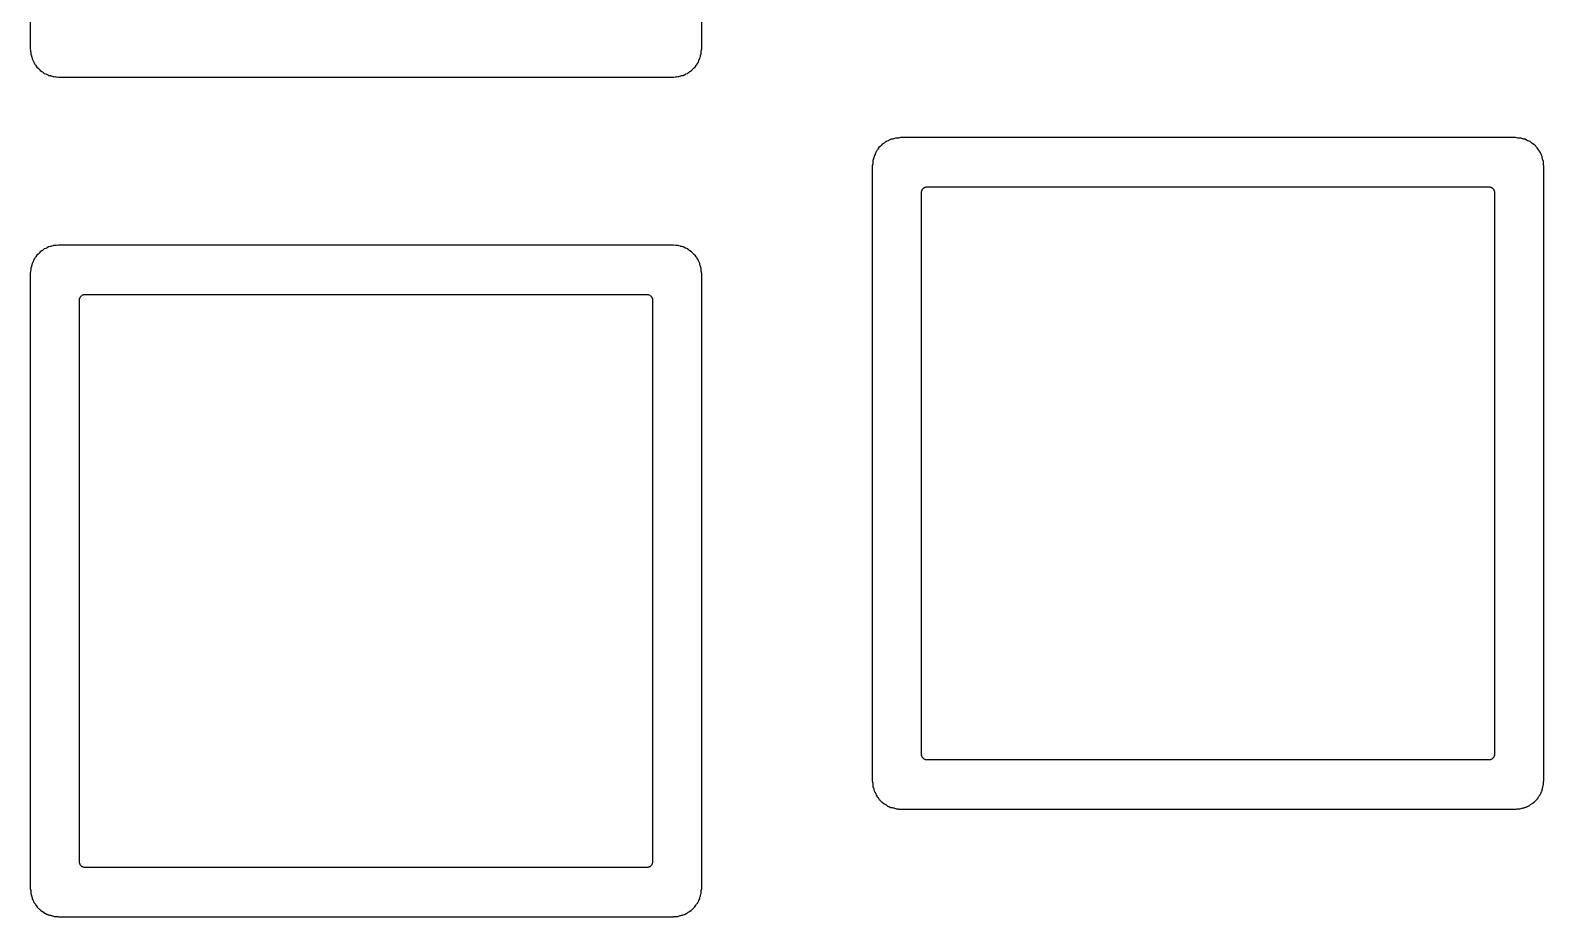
# Model space of a CAD drawing. Extents: x 57 to 229, y -152 to -26.
# Drawn here: x 76.81 to 111.16, y -109.73 to -89.61 of the extents above; entities that cross this region are included whole.
import ezdxf

# ---------------------------------------------------------------- set-up
doc = ezdxf.new("R2010")
doc.units = 0
doc.header["$MEASUREMENT"] = 0
doc.layers.add('BLACK', color=7, linetype='CONTINUOUS')

msp = doc.modelspace()

# ---------------------------------------------------------------- linework, layer by layer
at = {"layer": 'Black'}
for p, q in [((76.8057, -76.0753), (76.8057, -90.0357)), ((92.0441, -90.0352), (92.0441, -76.0758)), ((76.8057, -90.0357), (76.8141, -90.0781)), ((76.8141, -90.0781), (76.8145, -90.0926)), ((76.8145, -90.0926), (76.8165, -90.1069)), ((76.8165, -90.1069), (76.8154, -90.1422)), ((76.8154, -90.1422), (76.8166, -90.1494)), ((76.8166, -90.1494), (76.8178, -90.156)), ((76.8178, -90.156), (76.8315, -90.1907)), ((76.8315, -90.1907), (76.8344, -90.2046)), ((76.8344, -90.2046), (76.8389, -90.2179)), ((76.8389, -90.2179), (76.845, -90.2575)), ((76.845, -90.2575), (76.8668, -90.2933)), ((76.8668, -90.2933), (76.8718, -90.3061)), ((76.8718, -90.3061), (76.8785, -90.3183)), ((76.8785, -90.3183), (76.8907, -90.3543)), ((91.9586, -90.3555), (91.9713, -90.3183)), ((91.9713, -90.3183), (91.978, -90.3061)), ((91.978, -90.3061), (91.983, -90.2933)), ((91.983, -90.2933), (92.0046, -90.2578)), ((92.0046, -90.2578), (92.0116, -90.213)), ((92.0116, -90.213), (92.0158, -90.2005)), ((92.0158, -90.2005), (92.0183, -90.1875)), ((92.0183, -90.1875), (92.0331, -90.1483)), ((92.0322, -90.1099), (92.0343, -90.0965)), ((92.0328, -90.1467), (92.0322, -90.1099)), ((92.0331, -90.1483), (92.0328, -90.1467)), ((92.0343, -90.0965), (92.0346, -90.083)), ((92.0346, -90.083), (92.0441, -90.0352)), ((76.8907, -90.3543), (76.8911, -90.357)), ((76.8911, -90.357), (76.9007, -90.3669)), ((76.9007, -90.3669), (76.9027, -90.3698)), ((76.9027, -90.3698), (76.9055, -90.3721)), ((76.9055, -90.3721), (76.919, -90.3877)), ((76.919, -90.3877), (76.9258, -90.3991)), ((76.9258, -90.3991), (76.9342, -90.4095)), ((76.9342, -90.4095), (76.9558, -90.4487)), ((76.9558, -90.4487), (76.9869, -90.4735)), ((76.9869, -90.4735), (76.9963, -90.4841)), ((76.9963, -90.4841), (77.0069, -90.4935)), ((77.0069, -90.4935), (77.0311, -90.5238)), ((77.0311, -90.5238), (77.0314, -90.5244)), ((77.0314, -90.5244), (77.0709, -90.5462)), ((77.0709, -90.5462), (77.0813, -90.5546)), ((77.0813, -90.5546), (77.0927, -90.5614)), ((77.0927, -90.5614), (77.1083, -90.5749)), ((77.1083, -90.5749), (77.1106, -90.5777)), ((77.1106, -90.5777), (77.1135, -90.5797)), ((77.1135, -90.5797), (77.1238, -90.5897)), ((77.1238, -90.5897), (77.1246, -90.5901)), ((77.1246, -90.5901), (77.1618, -90.6025)), ((77.1618, -90.6025), (77.1746, -90.6094)), ((77.1746, -90.6094), (77.1883, -90.6148)), ((77.1883, -90.6148), (77.2203, -90.6345)), ((77.2203, -90.6345), (77.2215, -90.635)), ((77.2215, -90.635), (77.2223, -90.6353)), ((77.2223, -90.6353), (77.2625, -90.6415)), ((77.2625, -90.6415), (77.2759, -90.6461)), ((77.2759, -90.6461), (77.2897, -90.6489)), ((77.2897, -90.6489), (77.3244, -90.6626)), ((77.3244, -90.6626), (77.331, -90.6638)), ((77.331, -90.6638), (77.3382, -90.665)), ((77.3382, -90.665), (77.3735, -90.6639)), ((77.3735, -90.6639), (77.3878, -90.6659)), ((77.3878, -90.6659), (77.4023, -90.6663)), ((77.4023, -90.6663), (77.4447, -90.6747)), ((77.4447, -90.6747), (91.4051, -90.6747)), ((91.4051, -90.6747), (91.4475, -90.6663)), ((91.4475, -90.6663), (91.462, -90.6659)), ((91.462, -90.6659), (91.4763, -90.6639)), ((91.4763, -90.6639), (91.5108, -90.665)), ((91.5108, -90.665), (91.5195, -90.6635)), ((91.5195, -90.6635), (91.5277, -90.662)), ((91.5277, -90.662), (91.5606, -90.6489)), ((91.5606, -90.6489), (91.5746, -90.646)), ((91.5746, -90.646), (91.5882, -90.6414)), ((91.5882, -90.6414), (91.6269, -90.6354)), ((91.6269, -90.6354), (91.6604, -90.615)), ((91.6604, -90.615), (91.6737, -90.6098)), ((91.6737, -90.6098), (91.6863, -90.603)), ((91.6863, -90.603), (91.7252, -90.5901)), ((91.7252, -90.5901), (91.7265, -90.5893)), ((91.7265, -90.5893), (91.728, -90.5881)), ((91.728, -90.5881), (91.739, -90.5773)), ((91.739, -90.5773), (91.7421, -90.5752)), ((91.7421, -90.5752), (91.7445, -90.5723)), ((91.7445, -90.5723), (91.7571, -90.5614)), ((91.7571, -90.5614), (91.7685, -90.5546)), ((91.7685, -90.5546), (91.7789, -90.5462)), ((91.7789, -90.5462), (91.8166, -90.5254)), ((91.8166, -90.5254), (91.8203, -90.5203)), ((91.8203, -90.5203), (91.8227, -90.518)), ((91.8227, -90.518), (91.8244, -90.5151)), ((91.8244, -90.5151), (91.8436, -90.4914)), ((91.8436, -90.4914), (91.8533, -90.483)), ((91.8533, -90.483), (91.8617, -90.4733)), ((91.8617, -90.4733), (91.8811, -90.4574)), ((91.8811, -90.4574), (91.8841, -90.4557)), ((91.8841, -90.4557), (91.8865, -90.4533)), ((91.8865, -90.4533), (91.8948, -90.4472)), ((91.8948, -90.4472), (91.9156, -90.4095)), ((91.9156, -90.4095), (91.924, -90.3991)), ((91.924, -90.3991), (91.9308, -90.3877)), ((91.9308, -90.3877), (91.9586, -90.3555)), ((96.4404, -92.0578), (96.4042, -92.0721)), ((96.4412, -92.0577), (96.4404, -92.0578)), ((96.4552, -92.0587), (96.4412, -92.0577)), ((96.4587, -92.0583), (96.4552, -92.0587)), ((96.4622, -92.059), (96.4587, -92.0583)), ((96.4955, -92.0572), (96.4821, -92.0593)), ((96.509, -92.0569), (96.4955, -92.0572)), ((96.5568, -92.0474), (96.509, -92.0569)), ((110.516, -92.0474), (96.5568, -92.0474)), ((110.571, -92.0582), (110.516, -92.0474)), ((110.583, -92.0585), (110.571, -92.0582)), ((110.595, -92.0606), (110.583, -92.0585)), ((96.0024, -92.3678), (95.9902, -92.4038)), ((96.0028, -92.3651), (96.0024, -92.3678)), ((96.0124, -92.3552), (96.0028, -92.3651)), ((96.0144, -92.3523), (96.0124, -92.3552)), ((96.0172, -92.35), (96.0144, -92.3523)), ((96.0307, -92.3344), (96.0172, -92.35)), ((96.0375, -92.323), (96.0307, -92.3344)), ((96.0459, -92.3126), (96.0375, -92.323)), ((96.0675, -92.2734), (96.0459, -92.3126)), ((96.0986, -92.2486), (96.0675, -92.2734)), ((96.108, -92.238), (96.0986, -92.2486)), ((96.1186, -92.2286), (96.108, -92.238)), ((96.1428, -92.1983), (96.1186, -92.2286)), ((96.1431, -92.1977), (96.1428, -92.1983)), ((96.1826, -92.1759), (96.1431, -92.1977)), ((96.193, -92.1675), (96.1826, -92.1759)), ((96.2044, -92.1607), (96.193, -92.1675)), ((96.22, -92.1472), (96.2044, -92.1607)), ((96.2223, -92.1444), (96.22, -92.1472)), ((96.2252, -92.1424), (96.2223, -92.1444)), ((96.2355, -92.1324), (96.2252, -92.1424)), ((96.2363, -92.132), (96.2355, -92.1324)), ((96.2735, -92.1196), (96.2363, -92.132)), ((96.2863, -92.1127), (96.2735, -92.1196)), ((96.3, -92.1073), (96.2863, -92.1127)), ((96.3294, -92.0892), (96.3, -92.1073)), ((96.3357, -92.0868), (96.3294, -92.0892)), ((96.342, -92.0846), (96.3357, -92.0868)), ((96.3758, -92.0797), (96.342, -92.0846)), ((96.3898, -92.0751), (96.3758, -92.0797)), ((96.4042, -92.0721), (96.3898, -92.0751)), ((96.4821, -92.0593), (96.4622, -92.059)), ((110.644, -92.0607), (110.595, -92.0606)), ((110.676, -92.0737), (110.644, -92.0607)), ((110.69, -92.0768), (110.676, -92.0737)), ((110.704, -92.0816), (110.69, -92.0768)), ((110.738, -92.0868), (110.704, -92.0816)), ((110.738, -92.0869), (110.738, -92.0868)), ((110.767, -92.1066), (110.738, -92.0869)), ((110.772, -92.1085), (110.767, -92.1066)), ((110.776, -92.1116), (110.772, -92.1085)), ((110.778, -92.113), (110.776, -92.1116)), ((110.79, -92.1173), (110.778, -92.113)), ((110.802, -92.1234), (110.79, -92.1173)), ((110.845, -92.1371), (110.802, -92.1234)), ((110.848, -92.1391), (110.845, -92.1371)), ((110.868, -92.1588), (110.848, -92.1391)), ((110.882, -92.1684), (110.868, -92.1588)), ((110.895, -92.1791), (110.882, -92.1684)), ((110.934, -92.2012), (110.895, -92.1791)), ((110.951, -92.2228), (110.934, -92.2012)), ((110.966, -92.2358), (110.951, -92.2228)), ((110.98, -92.2494), (110.966, -92.2358)), ((110.985, -92.2529), (110.98, -92.2494)), ((110.994, -92.2627), (110.985, -92.2529)), ((111.006, -92.2768), (110.994, -92.2627)), ((111.01, -92.2805), (111.006, -92.2768)), ((111.036, -92.3273), (111.01, -92.2805)), ((111.045, -92.339), (111.036, -92.3273)), ((111.053, -92.3516), (111.045, -92.339)), ((111.076, -92.3761), (111.053, -92.3516)), ((111.076, -92.3762), (111.076, -92.3761)), ((111.079, -92.382), (111.076, -92.3762)), ((111.081, -92.3846), (111.079, -92.382)), ((111.081, -92.3862), (111.081, -92.3846)), ((111.084, -92.3946), (111.081, -92.3862)), ((111.084, -92.3948), (111.084, -92.3946)), ((111.084, -92.3951), (111.084, -92.3948)), ((111.094, -92.4145), (111.084, -92.3951)), ((95.9258, -92.644), (95.9174, -92.6864)), ((95.9174, -92.6864), (95.9174, -106.647)), ((95.9262, -92.6295), (95.9258, -92.644)), ((95.9282, -92.6152), (95.9262, -92.6295)), ((95.9283, -92.5727), (95.9271, -92.5799)), ((95.9271, -92.5799), (95.9282, -92.6152)), ((95.9295, -92.5661), (95.9283, -92.5727)), ((95.9432, -92.5314), (95.9295, -92.5661)), ((95.9461, -92.5175), (95.9432, -92.5314)), ((95.9506, -92.5042), (95.9461, -92.5175)), ((95.9567, -92.4646), (95.9506, -92.5042)), ((95.9785, -92.4288), (95.9567, -92.4646)), ((95.9835, -92.416), (95.9785, -92.4288)), ((95.9902, -92.4038), (95.9835, -92.416)), ((111.1, -92.4267), (111.094, -92.4145)), ((111.101, -92.4285), (111.1, -92.4267)), ((111.101, -92.4287), (111.101, -92.4285)), ((111.104, -92.4341), (111.101, -92.4287)), ((111.104, -92.4343), (111.104, -92.4341)), ((111.104, -92.4345), (111.104, -92.4343)), ((111.105, -92.4356), (111.104, -92.4345)), ((111.107, -92.4417), (111.105, -92.4356)), ((111.108, -92.4466), (111.107, -92.4417)), ((111.115, -92.4647), (111.108, -92.4466)), ((111.119, -92.474), (111.115, -92.4647)), ((111.122, -92.5066), (111.119, -92.474)), ((111.126, -92.521), (111.122, -92.5066)), ((111.129, -92.5357), (111.126, -92.521)), ((111.148, -92.5882), (111.129, -92.5357)), ((111.147, -92.595), (111.148, -92.5933)), ((111.147, -92.5994), (111.147, -92.595)), ((111.15, -92.6179), (111.147, -92.5994)), ((111.148, -92.5908), (111.148, -92.5882)), ((111.148, -92.5925), (111.148, -92.5908)), ((111.148, -92.5933), (111.148, -92.5925)), ((111.151, -92.6364), (111.15, -92.6179)), ((111.153, -92.6454), (111.151, -92.6364)), ((111.153, -92.654), (111.153, -92.6454)), ((111.154, -92.6755), (111.153, -92.654)), ((111.156, -92.6859), (111.154, -92.6755)), ((111.156, -106.647), (111.156, -92.6859)), ((97.0334, -93.2904), (97.0353, -93.2795)), ((97.0334, -106.043), (97.0334, -93.2904)), ((97.0353, -93.2683), (97.0391, -93.2579)), ((97.0353, -93.2795), (97.0353, -93.2683)), ((97.0391, -93.2579), (97.0411, -93.247)), ((97.0411, -93.247), (97.0466, -93.2373)), ((97.0466, -93.2373), (97.0504, -93.2269)), ((97.0504, -93.2269), (97.0576, -93.2184)), ((97.0576, -93.2184), (97.0631, -93.2088)), ((97.0631, -93.2088), (97.0716, -93.2016)), ((97.0716, -93.2016), (97.0788, -93.1931)), ((97.0788, -93.1931), (97.0884, -93.1876)), ((97.0884, -93.1876), (97.0969, -93.1804)), ((97.0969, -93.1804), (97.1073, -93.1766)), ((97.1073, -93.1766), (97.117, -93.1711)), ((97.117, -93.1711), (97.1279, -93.1691)), ((97.1279, -93.1691), (97.1383, -93.1653)), ((97.1383, -93.1653), (97.1495, -93.1653)), ((97.1495, -93.1653), (97.1604, -93.1634)), ((97.1604, -93.1634), (109.913, -93.1634)), ((109.913, -93.1634), (109.924, -93.1653)), ((109.924, -93.1653), (109.935, -93.1653)), ((109.935, -93.1653), (109.945, -93.1691)), ((109.945, -93.1691), (109.956, -93.1711)), ((109.956, -93.1711), (109.966, -93.1766)), ((109.966, -93.1766), (109.977, -93.1804)), ((109.977, -93.1804), (109.985, -93.1876)), ((109.985, -93.1876), (109.995, -93.1931)), ((109.995, -93.1931), (110.002, -93.2016)), ((110.002, -93.2016), (110.01, -93.2088)), ((110.01, -93.2088), (110.016, -93.2184)), ((110.016, -93.2184), (110.023, -93.2269)), ((110.023, -93.2269), (110.027, -93.2373)), ((110.027, -93.2373), (110.032, -93.247)), ((110.032, -93.247), (110.034, -93.2579)), ((110.034, -93.2579), (110.038, -93.2683)), ((110.038, -93.2683), (110.038, -93.2795)), ((110.038, -93.2795), (110.04, -93.2904)), ((110.04, -93.2904), (110.04, -106.043)), ((76.8907, -94.8066), (76.8903, -94.8074)), ((76.9007, -94.7963), (76.8907, -94.8066)), ((76.9027, -94.7934), (76.9007, -94.7963)), ((76.9055, -94.7911), (76.9027, -94.7934)), ((76.919, -94.7755), (76.9055, -94.7911)), ((76.9258, -94.7641), (76.919, -94.7755)), ((76.9342, -94.7537), (76.9258, -94.7641)), ((76.956, -94.7142), (76.9342, -94.7537)), ((76.9566, -94.7139), (76.956, -94.7142)), ((76.9869, -94.6897), (76.9566, -94.7139)), ((76.9963, -94.6791), (76.9869, -94.6897)), ((77.0069, -94.6697), (76.9963, -94.6791)), ((77.0311, -94.6394), (77.0069, -94.6697)), ((77.0314, -94.6388), (77.0311, -94.6394)), ((77.0709, -94.617), (77.0314, -94.6388)), ((77.0813, -94.6086), (77.0709, -94.617)), ((77.0927, -94.6018), (77.0813, -94.6086)), ((77.1083, -94.5883), (77.0927, -94.6018)), ((77.1106, -94.5855), (77.1083, -94.5883)), ((77.1135, -94.5835), (77.1106, -94.5855)), ((77.1238, -94.5735), (77.1135, -94.5835)), ((77.1246, -94.5731), (77.1238, -94.5735)), ((77.1618, -94.5607), (77.1246, -94.5731)), ((77.1746, -94.5538), (77.1618, -94.5607)), ((77.1883, -94.5484), (77.1746, -94.5538)), ((77.2203, -94.5287), (77.1883, -94.5484)), ((77.2215, -94.5282), (77.2203, -94.5287)), ((77.2223, -94.5279), (77.2215, -94.5282)), ((77.2625, -94.5217), (77.2223, -94.5279)), ((77.2759, -94.5171), (77.2625, -94.5217)), ((77.2897, -94.5143), (77.2759, -94.5171)), ((77.3244, -94.5006), (77.2897, -94.5143)), ((77.331, -94.4994), (77.3244, -94.5006)), ((77.3382, -94.4982), (77.331, -94.4994)), ((77.3735, -94.4993), (77.3382, -94.4982)), ((77.3878, -94.4973), (77.3735, -94.4993)), ((77.4023, -94.4969), (77.3878, -94.4973)), ((77.4447, -94.4885), (77.4023, -94.4969)), ((91.4051, -94.4885), (77.4447, -94.4885)), ((91.4475, -94.4969), (91.4051, -94.4885)), ((91.462, -94.4973), (91.4475, -94.4969)), ((91.4763, -94.4993), (91.462, -94.4973)), ((91.5108, -94.4982), (91.4763, -94.4993)), ((91.5195, -94.4997), (91.5108, -94.4982)), ((91.5277, -94.5012), (91.5195, -94.4997)), ((91.5606, -94.5143), (91.5277, -94.5012)), ((91.5746, -94.5172), (91.5606, -94.5143)), ((91.5882, -94.5218), (91.5746, -94.5172)), ((91.6269, -94.5278), (91.5882, -94.5218)), ((91.6604, -94.5482), (91.6269, -94.5278)), ((91.6737, -94.5534), (91.6604, -94.5482)), ((91.6863, -94.5602), (91.6737, -94.5534)), ((91.7252, -94.5731), (91.6863, -94.5602)), ((91.7265, -94.5739), (91.7252, -94.5731)), ((91.728, -94.5751), (91.7265, -94.5739)), ((91.739, -94.5859), (91.728, -94.5751)), ((91.7421, -94.588), (91.739, -94.5859)), ((91.7445, -94.5909), (91.7421, -94.588)), ((91.7571, -94.6018), (91.7445, -94.5909)), ((91.7685, -94.6086), (91.7571, -94.6018)), ((91.7789, -94.617), (91.7685, -94.6086)), ((91.8166, -94.6378), (91.7789, -94.617)), ((91.8203, -94.6429), (91.8166, -94.6378)), ((91.8227, -94.6452), (91.8203, -94.6429)), ((91.8244, -94.6481), (91.8227, -94.6452)), ((91.8436, -94.6718), (91.8244, -94.6481)), ((91.8533, -94.6802), (91.8436, -94.6718)), ((91.8617, -94.6899), (91.8533, -94.6802)), ((91.8735, -94.6995), (91.8617, -94.6899)), ((91.8768, -94.7014), (91.8735, -94.6995)), ((91.8794, -94.7041), (91.8768, -94.7014)), ((91.8935, -94.7143), (91.8794, -94.7041)), ((91.8938, -94.7147), (91.8935, -94.7143)), ((91.8943, -94.715), (91.8938, -94.7147)), ((91.9156, -94.7537), (91.8943, -94.715)), ((91.924, -94.7641), (91.9156, -94.7537)), ((91.9308, -94.7755), (91.924, -94.7641)), ((91.9602, -94.8095), (91.9308, -94.7755)), ((76.8141, -95.085), (76.8057, -95.1274)), ((76.8057, -95.1274), (76.8057, -109.088)), ((76.8145, -95.0705), (76.8141, -95.085)), ((76.8165, -95.0562), (76.8145, -95.0705)), ((76.8166, -95.0138), (76.8154, -95.021)), ((76.8154, -95.021), (76.8165, -95.0562)), ((76.8178, -95.0072), (76.8166, -95.0138)), ((76.8322, -94.9708), (76.8178, -95.0072)), ((76.835, -94.9572), (76.8322, -94.9708)), ((76.8395, -94.9442), (76.835, -94.9572)), ((76.8453, -94.908), (76.8395, -94.9442)), ((76.8457, -94.9033), (76.8452, -94.905)), ((76.8452, -94.905), (76.8453, -94.908)), ((76.8656, -94.8711), (76.8457, -94.9033)), ((76.871, -94.8575), (76.8656, -94.8711)), ((76.8779, -94.8446), (76.871, -94.8575)), ((76.8903, -94.8074), (76.8779, -94.8446)), ((91.9719, -94.8446), (91.9602, -94.8095)), ((91.9788, -94.8575), (91.9719, -94.8446)), ((91.9842, -94.8711), (91.9788, -94.8575)), ((92.0038, -94.9029), (91.9842, -94.8711)), ((92.0039, -94.9041), (92.0038, -94.9029)), ((92.0048, -94.9071), (92.0039, -94.9041)), ((92.0048, -94.9101), (92.0048, -94.9071)), ((92.011, -94.9492), (92.0048, -94.9101)), ((92.0152, -94.9613), (92.011, -94.9492)), ((92.0176, -94.974), (92.0152, -94.9613)), ((92.0335, -95.0161), (92.0176, -94.974)), ((92.0322, -95.0532), (92.0325, -95.0333)), ((92.0343, -95.0666), (92.0322, -95.0532)), ((92.0325, -95.0333), (92.0332, -95.0298)), ((92.0328, -95.0263), (92.0335, -95.0161)), ((92.0332, -95.0298), (92.0328, -95.0263)), ((92.0346, -95.0801), (92.0343, -95.0666)), ((92.0441, -95.1279), (92.0346, -95.0801)), ((92.0441, -109.087), (92.0441, -95.1279)), ((77.9217, -95.7315), (77.9236, -95.7206)), ((77.9217, -108.484), (77.9217, -95.7315)), ((77.9236, -95.7094), (77.9274, -95.699)), ((77.9236, -95.7206), (77.9236, -95.7094)), ((77.9274, -95.699), (77.9294, -95.6881)), ((77.9294, -95.6881), (77.9349, -95.6784)), ((77.9349, -95.6784), (77.9387, -95.668)), ((77.9387, -95.668), (77.9459, -95.6595)), ((77.9459, -95.6595), (77.9514, -95.6499)), ((77.9514, -95.6499), (77.9599, -95.6427)), ((77.9599, -95.6427), (77.9671, -95.6342)), ((77.9671, -95.6342), (77.9767, -95.6287)), ((77.9767, -95.6287), (77.9852, -95.6215)), ((77.9852, -95.6215), (77.9956, -95.6177)), ((77.9956, -95.6177), (78.0053, -95.6122)), ((78.0053, -95.6122), (78.0162, -95.6102)), ((78.0162, -95.6102), (78.0266, -95.6064)), ((78.0266, -95.6064), (78.0378, -95.6064)), ((78.0378, -95.6064), (78.0487, -95.6045)), ((78.0487, -95.6045), (90.8011, -95.6045)), ((90.8011, -95.6045), (90.812, -95.6064)), ((90.812, -95.6064), (90.8232, -95.6064)), ((90.8232, -95.6064), (90.8336, -95.6102)), ((90.8336, -95.6102), (90.8445, -95.6122)), ((90.8445, -95.6122), (90.8542, -95.6177)), ((90.8542, -95.6177), (90.8646, -95.6215)), ((90.8646, -95.6215), (90.8731, -95.6287)), ((90.8731, -95.6287), (90.8827, -95.6342)), ((90.8827, -95.6342), (90.8899, -95.6427)), ((90.8899, -95.6427), (90.8984, -95.6499)), ((90.8984, -95.6499), (90.9039, -95.6595)), ((90.9039, -95.6595), (90.9111, -95.668)), ((90.9111, -95.668), (90.9149, -95.6784)), ((90.9149, -95.6784), (90.9204, -95.6881)), ((90.9204, -95.6881), (90.9224, -95.699)), ((90.9224, -95.699), (90.9262, -95.7094)), ((90.9262, -95.7094), (90.9262, -95.7206)), ((90.9262, -95.7206), (90.9281, -95.7315)), ((90.9281, -95.7315), (90.9281, -108.484)), ((97.0353, -106.054), (97.0334, -106.043)), ((97.0353, -106.065), (97.0353, -106.054)), ((97.0391, -106.075), (97.0353, -106.065)), ((97.0411, -106.086), (97.0391, -106.075)), ((97.0466, -106.096), (97.0411, -106.086)), ((97.0504, -106.106), (97.0466, -106.096)), ((97.0576, -106.115), (97.0504, -106.106)), ((97.0631, -106.125), (97.0576, -106.115)), ((97.0716, -106.132), (97.0631, -106.125)), ((97.0788, -106.14), (97.0716, -106.132)), ((97.0884, -106.146), (97.0788, -106.14)), ((109.995, -106.14), (109.985, -106.146)), ((110.002, -106.132), (109.995, -106.14)), ((110.01, -106.125), (110.002, -106.132)), ((110.016, -106.115), (110.01, -106.125)), ((110.023, -106.106), (110.016, -106.115)), ((110.027, -106.096), (110.023, -106.106)), ((110.032, -106.086), (110.027, -106.096)), ((110.034, -106.075), (110.032, -106.086)), ((110.038, -106.065), (110.034, -106.075)), ((110.04, -106.043), (110.038, -106.054)), ((110.038, -106.054), (110.038, -106.065)), ((97.0969, -106.153), (97.0884, -106.146)), ((97.1073, -106.157), (97.0969, -106.153)), ((97.117, -106.162), (97.1073, -106.157)), ((97.1279, -106.164), (97.117, -106.162)), ((97.1383, -106.168), (97.1279, -106.164)), ((97.1495, -106.168), (97.1383, -106.168)), ((97.1604, -106.17), (97.1495, -106.168)), ((109.913, -106.17), (97.1604, -106.17)), ((109.924, -106.168), (109.913, -106.17)), ((109.935, -106.168), (109.924, -106.168)), ((109.945, -106.164), (109.935, -106.168)), ((109.956, -106.162), (109.945, -106.164)), ((109.966, -106.157), (109.956, -106.162)), ((109.977, -106.153), (109.966, -106.157)), ((109.985, -106.146), (109.977, -106.153)), ((95.9174, -106.647), (95.927, -106.695)), ((95.927, -106.695), (95.9273, -106.709)), ((95.9273, -106.709), (95.9294, -106.722)), ((95.9294, -106.722), (95.9288, -106.765)), ((95.9288, -106.765), (95.9288, -106.765)), ((95.9288, -106.765), (95.93, -106.772)), ((95.93, -106.772), (95.9454, -106.81)), ((95.9454, -106.81), (95.9489, -106.826)), ((95.9489, -106.826), (95.9538, -106.842)), ((111.124, -106.839), (111.125, -106.82)), ((111.125, -106.82), (111.13, -106.804)), ((111.13, -106.804), (111.132, -106.788)), ((111.132, -106.788), (111.146, -106.749)), ((111.146, -106.744), (111.149, -106.726)), ((111.146, -106.749), (111.146, -106.744)), ((111.149, -106.726), (111.15, -106.707)), ((111.15, -106.707), (111.151, -106.704)), ((111.151, -106.704), (111.152, -106.685)), ((111.152, -106.685), (111.153, -106.664)), ((111.153, -106.664), (111.156, -106.647)), ((95.9538, -106.842), (95.957, -106.868)), ((95.957, -106.868), (95.9771, -106.898)), ((95.9771, -106.898), (95.9791, -106.903)), ((95.9791, -106.903), (95.9821, -106.906)), ((95.9821, -106.906), (95.9829, -106.908)), ((95.9829, -106.908), (95.9873, -106.92)), ((95.9873, -106.92), (95.9934, -106.932)), ((95.9934, -106.932), (96.0071, -106.975)), ((96.0071, -106.975), (96.0091, -106.978)), ((96.0091, -106.978), (96.0288, -106.998)), ((96.0288, -106.998), (96.0384, -107.012)), ((96.0384, -107.012), (96.0491, -107.025)), ((96.0491, -107.025), (96.0712, -107.064)), ((96.0712, -107.064), (96.0928, -107.081)), ((96.0928, -107.081), (96.1058, -107.096)), ((96.1058, -107.096), (96.1194, -107.11)), ((96.1194, -107.11), (96.1229, -107.115)), ((96.1229, -107.115), (96.1327, -107.124)), ((96.1327, -107.124), (96.1468, -107.136)), ((96.1468, -107.136), (96.1499, -107.139)), ((96.1499, -107.139), (96.1512, -107.14)), ((96.1512, -107.14), (96.1532, -107.141)), ((96.1532, -107.141), (96.1557, -107.142)), ((96.1557, -107.142), (96.1968, -107.165)), ((96.1968, -107.165), (96.2049, -107.172)), ((96.2049, -107.172), (96.2142, -107.177)), ((110.869, -107.175), (110.88, -107.166)), ((110.88, -107.166), (110.913, -107.149)), ((110.913, -107.149), (110.917, -107.146)), ((110.917, -107.146), (110.919, -107.145)), ((110.919, -107.145), (110.92, -107.144)), ((110.92, -107.143), (110.937, -107.129)), ((110.92, -107.144), (110.92, -107.143)), ((110.92, -107.143), (110.92, -107.143)), ((110.937, -107.129), (110.942, -107.125)), ((110.942, -107.125), (110.95, -107.118)), ((110.95, -107.118), (110.951, -107.116)), ((110.951, -107.116), (110.953, -107.114)), ((110.953, -107.114), (110.954, -107.111)), ((110.954, -107.111), (110.968, -107.098)), ((110.968, -107.098), (110.981, -107.084)), ((110.981, -107.084), (110.984, -107.083)), ((110.984, -107.083), (110.986, -107.081)), ((110.986, -107.081), (110.988, -107.08)), ((110.988, -107.08), (110.995, -107.072)), ((110.995, -107.072), (110.999, -107.067)), ((110.999, -107.067), (111.013, -107.05)), ((111.013, -107.05), (111.013, -107.05)), ((111.013, -107.05), (111.014, -107.05)), ((111.014, -107.05), (111.015, -107.049)), ((111.015, -107.049), (111.016, -107.047)), ((111.016, -107.047), (111.019, -107.043)), ((111.019, -107.043), (111.036, -107.01)), ((111.036, -107.01), (111.045, -106.999)), ((111.045, -106.999), (111.052, -106.987)), ((111.052, -106.987), (111.07, -106.965)), ((111.07, -106.965), (111.072, -106.963)), ((111.072, -106.963), (111.073, -106.961)), ((111.073, -106.961), (111.074, -106.961)), ((111.074, -106.961), (111.076, -106.956)), ((111.076, -106.956), (111.077, -106.953)), ((111.077, -106.953), (111.079, -106.95)), ((111.079, -106.947), (111.088, -106.93)), ((111.079, -106.95), (111.079, -106.947)), ((111.088, -106.93), (111.096, -106.913)), ((111.096, -106.913), (111.098, -106.911)), ((111.098, -106.911), (111.1, -106.908)), ((111.1, -106.908), (111.101, -106.907)), ((111.101, -106.906), (111.108, -106.889)), ((111.101, -106.907), (111.101, -106.906)), ((111.108, -106.889), (111.111, -106.876)), ((111.111, -106.876), (111.117, -106.859)), ((111.117, -106.859), (111.122, -106.843)), ((111.122, -106.843), (111.124, -106.839)), ((96.2142, -107.177), (96.2148, -107.177)), ((96.2148, -107.177), (96.2176, -107.181)), ((96.2176, -107.181), (96.2211, -107.183)), ((96.2211, -107.183), (96.2461, -107.206)), ((96.2461, -107.206), (96.2462, -107.206)), ((96.2462, -107.206), (96.252, -107.209)), ((96.252, -107.209), (96.2546, -107.211)), ((96.2546, -107.211), (96.2597, -107.213)), ((96.2597, -107.213), (96.2635, -107.214)), ((96.2635, -107.214), (96.2645, -107.215)), ((96.2645, -107.215), (96.2655, -107.215)), ((96.2655, -107.215), (96.2842, -107.225)), ((96.2842, -107.225), (96.2857, -107.225)), ((96.2857, -107.225), (96.2891, -107.226)), ((96.2891, -107.226), (96.2953, -107.229)), ((96.2953, -107.229), (96.2984, -107.232)), ((96.2984, -107.232), (96.3001, -107.232)), ((96.3001, -107.232), (96.3002, -107.232)), ((96.3002, -107.232), (96.3116, -107.237)), ((96.3116, -107.237), (96.3149, -107.238)), ((96.3149, -107.238), (96.3333, -107.245)), ((96.3333, -107.245), (96.3403, -107.248)), ((96.3403, -107.248), (96.3757, -107.252)), ((96.3757, -107.252), (96.3897, -107.256)), ((96.3897, -107.256), (96.4042, -107.258)), ((96.4042, -107.258), (96.4575, -107.278)), ((96.4575, -107.278), (96.4584, -107.278)), ((96.4584, -107.278), (96.463, -107.278)), ((96.463, -107.278), (96.463, -107.278)), ((96.463, -107.278), (96.4839, -107.28)), ((96.4839, -107.28), (96.5049, -107.281)), ((96.5049, -107.281), (96.5059, -107.282)), ((96.5059, -107.282), (96.507, -107.282)), ((96.507, -107.282), (96.5101, -107.283)), ((96.5101, -107.283), (96.5222, -107.283)), ((96.5222, -107.283), (96.5433, -107.284)), ((96.5433, -107.284), (96.5558, -107.286)), ((96.5558, -107.286), (110.517, -107.286)), ((110.517, -107.286), (110.534, -107.283)), ((110.534, -107.283), (110.555, -107.282)), ((110.555, -107.282), (110.574, -107.281)), ((110.574, -107.281), (110.577, -107.28)), ((110.577, -107.28), (110.596, -107.279)), ((110.596, -107.279), (110.614, -107.276)), ((110.614, -107.276), (110.619, -107.276)), ((110.619, -107.276), (110.658, -107.262)), ((110.658, -107.262), (110.674, -107.26)), ((110.674, -107.26), (110.69, -107.255)), ((110.69, -107.255), (110.709, -107.254)), ((110.709, -107.254), (110.713, -107.252)), ((110.713, -107.252), (110.729, -107.247)), ((110.729, -107.247), (110.746, -107.241)), ((110.746, -107.241), (110.759, -107.238)), ((110.759, -107.238), (110.776, -107.231)), ((110.776, -107.231), (110.777, -107.231)), ((110.777, -107.231), (110.778, -107.23)), ((110.778, -107.23), (110.781, -107.228)), ((110.781, -107.228), (110.783, -107.226)), ((110.783, -107.226), (110.8, -107.218)), ((110.8, -107.218), (110.817, -107.209)), ((110.817, -107.209), (110.82, -107.209)), ((110.82, -107.209), (110.823, -107.207)), ((110.823, -107.207), (110.826, -107.206)), ((110.826, -107.206), (110.831, -107.204)), ((110.831, -107.203), (110.833, -107.202)), ((110.831, -107.204), (110.831, -107.203)), ((110.833, -107.202), (110.835, -107.2)), ((110.835, -107.2), (110.857, -107.182)), ((110.857, -107.182), (110.869, -107.175)), ((77.9236, -108.495), (77.9217, -108.484)), ((77.9236, -108.506), (77.9236, -108.495)), ((77.9274, -108.516), (77.9236, -108.506)), ((77.9294, -108.527), (77.9274, -108.516)), ((77.9349, -108.537), (77.9294, -108.527)), ((77.9387, -108.547), (77.9349, -108.537)), ((90.9149, -108.537), (90.9111, -108.547)), ((90.9204, -108.527), (90.9149, -108.537)), ((90.9224, -108.516), (90.9204, -108.527)), ((90.9262, -108.506), (90.9224, -108.516)), ((90.9281, -108.484), (90.9262, -108.495)), ((90.9262, -108.495), (90.9262, -108.506)), ((77.9459, -108.556), (77.9387, -108.547)), ((77.9514, -108.566), (77.9459, -108.556)), ((77.9599, -108.573), (77.9514, -108.566)), ((77.9671, -108.581), (77.9599, -108.573)), ((77.9767, -108.587), (77.9671, -108.581)), ((77.9852, -108.594), (77.9767, -108.587)), ((77.9956, -108.598), (77.9852, -108.594)), ((78.0053, -108.603), (77.9956, -108.598)), ((78.0162, -108.605), (78.0053, -108.603)), ((78.0266, -108.609), (78.0162, -108.605)), ((78.0378, -108.609), (78.0266, -108.609)), ((78.0487, -108.611), (78.0378, -108.609)), ((90.8011, -108.611), (78.0487, -108.611)), ((90.812, -108.609), (90.8011, -108.611)), ((90.8232, -108.609), (90.812, -108.609)), ((90.8336, -108.605), (90.8232, -108.609)), ((90.8445, -108.603), (90.8336, -108.605)), ((90.8542, -108.598), (90.8445, -108.603)), ((90.8646, -108.594), (90.8542, -108.598)), ((90.8731, -108.587), (90.8646, -108.594)), ((90.8827, -108.581), (90.8731, -108.587)), ((90.8899, -108.573), (90.8827, -108.581)), ((90.8984, -108.566), (90.8899, -108.573)), ((90.9039, -108.556), (90.8984, -108.566)), ((90.9111, -108.547), (90.9039, -108.556)), ((76.8057, -109.088), (76.815, -109.135)), ((76.815, -109.135), (76.8154, -109.153)), ((76.817, -109.17), (76.8151, -109.192)), ((76.8151, -109.192), (76.8167, -109.202)), ((76.8154, -109.153), (76.817, -109.17)), ((76.8167, -109.202), (76.8336, -109.246)), ((92.0163, -109.243), (92.0257, -109.218)), ((92.0257, -109.218), (92.0271, -109.215)), ((92.0271, -109.215), (92.0277, -109.213)), ((92.0277, -109.213), (92.0335, -109.199)), ((92.0328, -109.17), (92.0344, -109.152)), ((92.0346, -109.191), (92.0328, -109.17)), ((92.0335, -109.199), (92.0346, -109.191)), ((92.0344, -109.152), (92.0348, -109.134)), ((92.0348, -109.134), (92.0441, -109.087)), ((76.8336, -109.246), (76.836, -109.259)), ((76.836, -109.259), (76.8402, -109.27)), ((76.8402, -109.27), (76.846, -109.304)), ((76.846, -109.304), (76.846, -109.307)), ((76.846, -109.307), (76.8469, -109.31)), ((76.8469, -109.31), (76.8478, -109.318)), ((76.8478, -109.318), (76.8633, -109.343)), ((76.8633, -109.343), (76.8694, -109.358)), ((76.8694, -109.358), (76.8769, -109.372)), ((76.8769, -109.372), (76.886, -109.401)), ((76.886, -109.401), (76.886, -109.401)), ((76.886, -109.401), (76.8862, -109.401)), ((76.8862, -109.401), (76.8893, -109.405)), ((76.8893, -109.405), (76.8902, -109.407)), ((76.8902, -109.407), (76.8924, -109.409)), ((76.8924, -109.409), (76.8942, -109.412)), ((76.8942, -109.412), (76.8966, -109.414)), ((76.8966, -109.414), (76.9211, -109.442)), ((76.9211, -109.442), (76.9275, -109.453)), ((76.9275, -109.453), (76.9354, -109.462)), ((76.9354, -109.462), (76.96, -109.506)), ((76.96, -109.506), (76.9621, -109.507)), ((76.9621, -109.507), (76.9811, -109.522)), ((76.9811, -109.522), (76.9941, -109.537)), ((76.9941, -109.537), (77.0077, -109.551)), ((77.0077, -109.551), (77.0112, -109.556)), ((77.0112, -109.556), (77.021, -109.565)), ((77.021, -109.565), (77.0351, -109.577)), ((77.0351, -109.577), (77.0382, -109.58)), ((91.8099, -109.582), (91.8147, -109.577)), ((91.8147, -109.577), (91.8288, -109.565)), ((91.8288, -109.565), (91.8386, -109.556)), ((91.8386, -109.556), (91.8438, -109.548)), ((91.8438, -109.548), (91.857, -109.535)), ((91.857, -109.535), (91.8695, -109.52)), ((91.8695, -109.52), (91.8714, -109.519)), ((91.8714, -109.519), (91.8733, -109.518)), ((91.8733, -109.518), (91.8746, -109.517)), ((91.8746, -109.517), (91.8758, -109.516)), ((91.8758, -109.516), (91.8772, -109.514)), ((91.8772, -109.514), (91.8898, -109.506)), ((91.8898, -109.506), (91.8904, -109.505)), ((91.8904, -109.505), (91.8906, -109.505)), ((91.8906, -109.505), (91.9127, -109.465)), ((91.9127, -109.465), (91.921, -109.455)), ((91.921, -109.455), (91.9277, -109.444)), ((91.9277, -109.444), (91.9577, -109.41)), ((91.9577, -109.41), (91.9605, -109.405)), ((91.9605, -109.405), (91.9635, -109.401)), ((91.9635, -109.401), (91.9639, -109.401)), ((91.9639, -109.401), (91.9724, -109.374)), ((91.9724, -109.374), (91.9729, -109.372)), ((91.9724, -109.374), (91.9724, -109.374)), ((91.9724, -109.374), (91.9724, -109.374)), ((91.9729, -109.372), (91.9795, -109.359)), ((91.9795, -109.359), (91.9835, -109.349)), ((91.9835, -109.349), (91.9848, -109.347)), ((91.9848, -109.347), (91.9865, -109.343)), ((91.9865, -109.343), (92.002, -109.318)), ((92.002, -109.318), (92.0032, -109.308)), ((92.0032, -109.308), (92.0041, -109.305)), ((92.0041, -109.302), (92.0103, -109.266)), ((92.0041, -109.305), (92.0041, -109.302)), ((92.0103, -109.266), (92.0142, -109.255)), ((92.0142, -109.255), (92.0163, -109.243)), ((77.0382, -109.58), (77.0395, -109.581)), ((77.0395, -109.581), (77.0415, -109.582)), ((77.0415, -109.582), (77.044, -109.583)), ((77.044, -109.583), (77.0851, -109.606)), ((77.0851, -109.606), (77.0932, -109.613)), ((77.0932, -109.613), (77.1025, -109.618)), ((77.1025, -109.618), (77.1031, -109.618)), ((77.1031, -109.618), (77.1059, -109.622)), ((77.1059, -109.622), (77.1094, -109.624)), ((77.1094, -109.624), (77.1344, -109.647)), ((77.1344, -109.647), (77.1345, -109.647)), ((77.1345, -109.647), (77.1403, -109.65)), ((77.1403, -109.65), (77.1429, -109.652)), ((77.1429, -109.652), (77.148, -109.654)), ((77.148, -109.654), (77.1539, -109.656)), ((77.1539, -109.656), (77.1545, -109.656)), ((77.1545, -109.656), (77.1552, -109.656)), ((77.1552, -109.656), (77.1743, -109.666)), ((77.1743, -109.666), (77.1791, -109.668)), ((77.1791, -109.668), (77.1805, -109.669)), ((77.1805, -109.669), (77.1868, -109.672)), ((77.1868, -109.672), (77.1885, -109.673)), ((77.1885, -109.673), (77.1935, -109.675)), ((77.1935, -109.675), (77.1937, -109.676)), ((77.1937, -109.676), (77.2, -109.678)), ((77.2, -109.678), (77.2032, -109.679)), ((77.2032, -109.679), (77.2216, -109.686)), ((77.2216, -109.686), (77.2287, -109.689)), ((77.2287, -109.689), (77.264, -109.693)), ((77.264, -109.693), (77.278, -109.697)), ((77.278, -109.697), (77.2925, -109.699)), ((77.2925, -109.699), (77.3458, -109.719)), ((77.3458, -109.719), (77.3467, -109.719)), ((77.3467, -109.719), (77.3512, -109.719)), ((77.3512, -109.719), (77.3518, -109.719)), ((77.3518, -109.719), (77.3525, -109.719)), ((77.3525, -109.719), (77.3738, -109.721)), ((77.3738, -109.721), (77.3951, -109.722)), ((77.3951, -109.722), (77.3958, -109.722)), ((77.3958, -109.722), (77.3965, -109.722)), ((77.3965, -109.722), (77.4037, -109.724)), ((77.4037, -109.724), (77.4123, -109.724)), ((77.4123, -109.724), (77.4338, -109.725)), ((77.4338, -109.725), (77.4442, -109.727)), ((77.4442, -109.727), (91.4056, -109.727)), ((91.4056, -109.727), (91.416, -109.725)), ((91.416, -109.725), (91.4375, -109.724)), ((91.4375, -109.724), (91.4461, -109.724)), ((91.4461, -109.724), (91.4533, -109.722)), ((91.4533, -109.722), (91.454, -109.722)), ((91.454, -109.722), (91.4546, -109.722)), ((91.4546, -109.722), (91.476, -109.721)), ((91.476, -109.721), (91.4973, -109.719)), ((91.4973, -109.719), (91.498, -109.719)), ((91.498, -109.719), (91.4983, -109.719)), ((91.4983, -109.719), (91.503, -109.719)), ((91.503, -109.719), (91.5046, -109.719)), ((91.5046, -109.719), (91.5561, -109.7)), ((91.5561, -109.7), (91.5709, -109.697)), ((91.5709, -109.697), (91.5854, -109.693)), ((91.5854, -109.693), (91.6175, -109.69)), ((91.6175, -109.69), (91.6268, -109.686)), ((91.6268, -109.686), (91.6449, -109.679)), ((91.6449, -109.679), (91.6498, -109.678)), ((91.6498, -109.678), (91.6562, -109.676)), ((91.6562, -109.676), (91.6563, -109.675)), ((91.6563, -109.675), (91.6614, -109.673)), ((91.6614, -109.673), (91.663, -109.672)), ((91.663, -109.672), (91.6693, -109.669)), ((91.6693, -109.669), (91.6706, -109.668)), ((91.6706, -109.668), (91.6755, -109.666)), ((91.6755, -109.666), (91.6947, -109.656)), ((91.6947, -109.656), (91.6953, -109.656)), ((91.6953, -109.656), (91.696, -109.656)), ((91.696, -109.656), (91.7023, -109.654)), ((91.7023, -109.654), (91.7027, -109.654)), ((91.7027, -109.654), (91.707, -109.651)), ((91.707, -109.651), (91.7095, -109.65)), ((91.7095, -109.65), (91.7153, -109.647)), ((91.7153, -109.647), (91.7159, -109.646)), ((91.7159, -109.646), (91.7401, -109.624)), ((91.7401, -109.624), (91.7435, -109.622)), ((91.7435, -109.622), (91.7461, -109.619)), ((91.7461, -109.619), (91.7462, -109.619)), ((91.7462, -109.619), (91.756, -109.614)), ((91.756, -109.614), (91.7647, -109.607)), ((91.7647, -109.607), (91.7958, -109.589)), ((91.7958, -109.589), (91.7985, -109.589)), ((91.7985, -109.589), (91.8008, -109.587)), ((91.8008, -109.587), (91.8099, -109.582))]:
    msp.add_line(p, q, dxfattribs=at)

doc.saveas('drawing.dxf')
